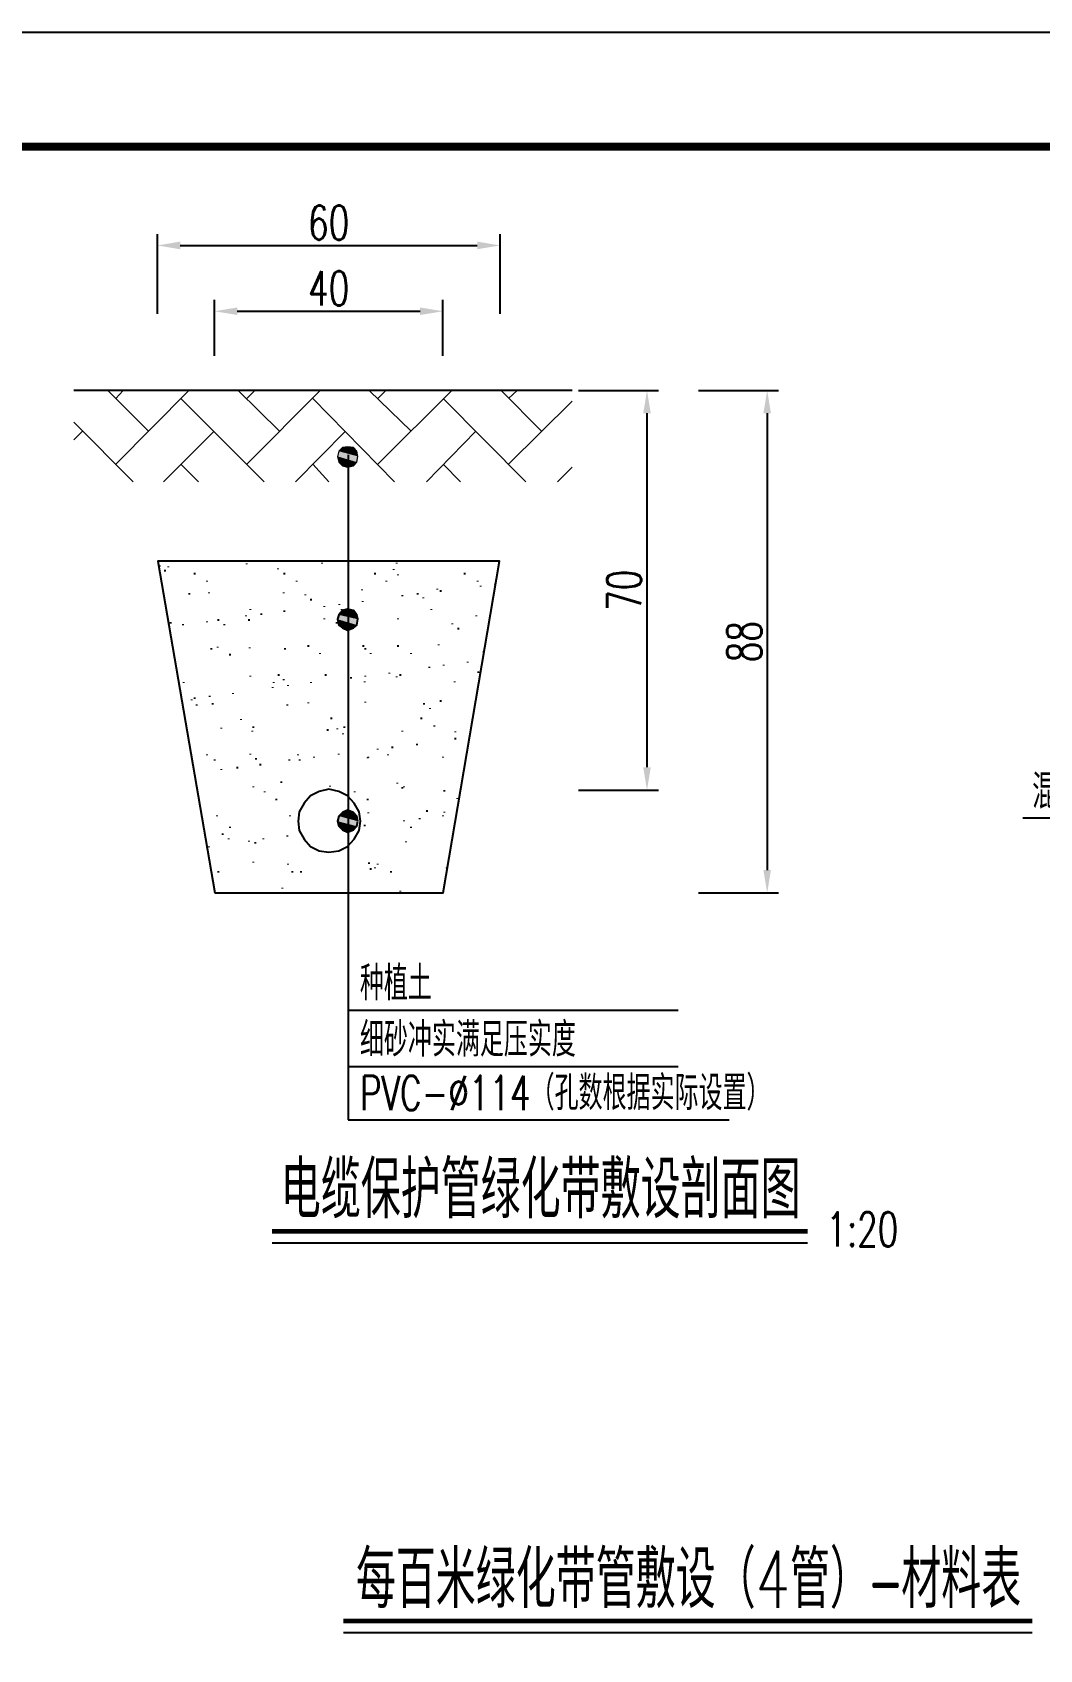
# Model space of a CAD drawing. Extents: x 12342 to 271026, y -9164 to -8044.
# Drawn here: x 16388 to 16476.1, y -8709.2 to -8567.5 of the extents above; entities that cross this region are included whole.
import ezdxf
from ezdxf.enums import TextEntityAlignment as Align

# ---------------------------------------------------------------- set-up
doc = ezdxf.new("R2010")
doc.units = 0
doc.header["$LTSCALE"] = 2
doc.header["$PDMODE"] = 32
doc.header["$PDSIZE"] = 0.3
doc.linetypes.add('DASHED', pattern=[0.75, 0.5, -0.25])
doc.layers.get('0').update_dxf_attribs({"linetype": 'CONTINUOUS'})
doc.layers.get('DEFPOINTS').update_dxf_attribs({"linetype": 'CONTINUOUS'})
for name, color, linetype in [('1', 251, 'DASHED'), ('1111111111', 7, 'CONTINUOUS'), ('图层1', 7, 'CONTINUOUS'), ('图框', 7, 'CONTINUOUS'), ('尺寸标注', 4, 'CONTINUOUS'), ('文字', 7, 'CONTINUOUS')]:
    doc.layers.add(name, color=color, linetype=linetype)
doc.styles.get("Standard").update_dxf_attribs({"font": 'simplex1.shx', "width": 0.7, "bigfont": 'hztxt.shx'})
doc.dimstyles.new('1：20', dxfattribs={"dimtxt": 3, "dimasz": 2, "dimexe": 1, "dimexo": 1, "dimgap": 0.5, "dimtad": 1, "dimlfac": 2, "dimrnd": 0.0095, "dimdsep": 46, "dimtxsty": 'Standard', "dimcen": 0.09, "dimclrd": 256, "dimclre": 256, "dimclrt": 256, "dimadec": 0, "dimazin": 0, "dimtfac": 1, "dimtix": 1, "dimtmove": 2, "dimatfit": 3, "dimfxl": 0, "dimtolj": 1, "dimtzin": 0, "dimarcsym": 0})

# ---------------------------------------------------------------- blocks, each defined once
blk = doc.blocks.new('*D888')
at = {"layer": 'DEFPOINTS', "color": 0}
for p in [(16428.91, -8586.21), (16398.91, -8597.17), (16428.91, -8597.17)]:
    blk.add_point(p, dxfattribs=at)
at = {"layer": '尺寸标注', "lineweight": -2}
for p, q in [((16398.91, -8592.21), (16398.91, -8585.21)), ((16428.91, -8592.21), (16428.91, -8585.21)), ((16400.91, -8586.21), (16426.91, -8586.21))]:
    blk.add_line(p, q, dxfattribs=at)
at = {"layer": '尺寸标注'}
for points in [[(16400.91, -8585.87), (16400.91, -8586.54), (16398.91, -8586.21)], [(16426.91, -8585.87), (16426.91, -8586.54), (16428.91, -8586.21)]]:
    blk.add_solid(points, dxfattribs=at)
at = {"layer": '尺寸标注', "insert": (16413.91, -8584.21), "char_height": 3, "attachment_point": 5}
blk.add_mtext('\\A1;60', dxfattribs=at)
blk = doc.blocks.new('*D889')
at = {"layer": 'DEFPOINTS', "color": 0}
for p in [(16423.91, -8591.97), (16403.91, -8596.88), (16423.91, -8596.88)]:
    blk.add_point(p, dxfattribs=at)
at = {"layer": '尺寸标注', "lineweight": -2}
for p, q in [((16403.91, -8595.88), (16403.91, -8590.97)), ((16423.91, -8595.88), (16423.91, -8590.97)), ((16405.91, -8591.97), (16421.91, -8591.97))]:
    blk.add_line(p, q, dxfattribs=at)
at = {"layer": '尺寸标注'}
for points in [[(16405.91, -8591.64), (16405.91, -8592.3), (16403.91, -8591.97)], [(16421.91, -8591.64), (16421.91, -8592.3), (16423.91, -8591.97)]]:
    blk.add_solid(points, dxfattribs=at)
at = {"layer": '尺寸标注', "insert": (16413.91, -8589.97), "char_height": 3, "attachment_point": 5}
blk.add_mtext('\\A1;40', dxfattribs=at)
blk = doc.blocks.new('*D893')
at = {"layer": 'DEFPOINTS', "color": 0}
for p in [(16432.89, -8598.91), (16432.89, -8633.91), (16441.77, -8633.91)]:
    blk.add_point(p, dxfattribs=at)
at = {"layer": '尺寸标注', "lineweight": -2}
for p, q in [((16435.77, -8598.91), (16442.77, -8598.91)), ((16441.77, -8600.91), (16441.77, -8631.91)), ((16435.77, -8633.91), (16442.77, -8633.91))]:
    blk.add_line(p, q, dxfattribs=at)
at = {"layer": '尺寸标注'}
for points in [[(16441.44, -8600.91), (16442.1, -8600.91), (16441.77, -8598.91)], [(16441.44, -8631.91), (16442.1, -8631.91), (16441.77, -8633.91)]]:
    blk.add_solid(points, dxfattribs=at)
at = {"layer": '尺寸标注', "insert": (16439.77, -8616.41), "char_height": 3, "attachment_point": 5, "rotation": 90}
blk.add_mtext('\\A1;70', dxfattribs=at)
blk = doc.blocks.new('*D894')
at = {"layer": 'DEFPOINTS', "color": 0}
for p in [(16435.21, -8598.91), (16435.21, -8642.91), (16452.29, -8642.91)]:
    blk.add_point(p, dxfattribs=at)
at = {"layer": '尺寸标注', "lineweight": -2}
for p, q in [((16446.29, -8598.91), (16453.29, -8598.91)), ((16452.29, -8600.91), (16452.29, -8640.91)), ((16446.29, -8642.91), (16453.29, -8642.91))]:
    blk.add_line(p, q, dxfattribs=at)
at = {"layer": '尺寸标注'}
for points in [[(16451.96, -8600.91), (16452.62, -8600.91), (16452.29, -8598.91)], [(16451.96, -8640.91), (16452.62, -8640.91), (16452.29, -8642.91)]]:
    blk.add_solid(points, dxfattribs=at)
at = {"layer": '尺寸标注', "insert": (16450.29, -8620.91), "char_height": 3, "attachment_point": 5, "rotation": 90}
blk.add_mtext('\\A1;88', dxfattribs=at)

msp = doc.modelspace()

# ---------------------------------------------------------------- hatches: boundary and pattern name
at = {"linetype": 'ByBlock'}
h = msp.add_hatch(color=2, dxfattribs=at)
h.dxf.hatch_style = 2
h.paths.add_polyline_path([(16415.114309, -8603.919061), (16414.797306, -8604.236064), (16416.382321, -8604.236064)])
h = msp.add_hatch(color=2, dxfattribs=at)
h.dxf.hatch_style = 2
h.paths.add_polyline_path([(16415.114309, -8603.919061), (16414.797306, -8604.236064), (16416.382321, -8604.236064)])
h = msp.add_hatch(color=2, dxfattribs=at)
h.dxf.hatch_style = 2
h.paths.add_polyline_path([(16415.558113, -8603.85566), (16415.114309, -8603.919061), (16416.065318, -8603.919061)])
h = msp.add_hatch(color=2, dxfattribs=at)
h.dxf.hatch_style = 2
h.paths.add_polyline_path([(16415.558113, -8603.85566), (16415.114309, -8603.919061), (16416.065318, -8603.919061)])
h = msp.add_hatch(color=2, dxfattribs=at)
h.dxf.hatch_style = 2
h.paths.add_polyline_path([(16415.114309, -8603.919061), (16416.065318, -8603.919061), (16416.382321, -8604.236064)])
h = msp.add_hatch(color=2, dxfattribs=at)
h.dxf.hatch_style = 2
h.paths.add_polyline_path([(16415.114309, -8603.919061), (16416.065318, -8603.919061), (16416.382321, -8604.236064)])
h = msp.add_hatch(color=2, dxfattribs=at)
h.dxf.hatch_style = 2
h.paths.add_polyline_path([(16414.797306, -8604.236064), (16414.670505, -8604.679868), (16416.445721, -8604.679868)])
h = msp.add_hatch(color=2, dxfattribs=at)
h.dxf.hatch_style = 2
h.paths.add_polyline_path([(16414.797306, -8604.236064), (16414.670505, -8604.679868), (16416.445721, -8604.679868)])
h = msp.add_hatch(color=2, dxfattribs=at)
h.dxf.hatch_style = 2
h.paths.add_polyline_path([(16414.670505, -8604.679868), (16414.797306, -8605.187072), (16416.382321, -8605.187072)])
h = msp.add_hatch(color=2, dxfattribs=at)
h.dxf.hatch_style = 2
h.paths.add_polyline_path([(16414.670505, -8604.679868), (16416.445721, -8604.679868), (16416.382321, -8605.187072)])
h = msp.add_hatch(color=2, dxfattribs=at)
h.dxf.hatch_style = 2
h.paths.add_polyline_path([(16414.670505, -8604.679868), (16414.797306, -8605.187072), (16416.382321, -8605.187072)])
h = msp.add_hatch(color=2, dxfattribs=at)
h.dxf.hatch_style = 2
h.paths.add_polyline_path([(16414.670505, -8604.679868), (16416.445721, -8604.679868), (16416.382321, -8605.187072)])
h = msp.add_hatch(color=2, dxfattribs=at)
h.dxf.hatch_style = 2
h.paths.add_polyline_path([(16414.797306, -8604.236064), (16416.382321, -8604.236064), (16416.445721, -8604.679868)])
h = msp.add_hatch(color=2, dxfattribs=at)
h.dxf.hatch_style = 2
h.paths.add_polyline_path([(16414.797306, -8604.236064), (16416.382321, -8604.236064), (16416.445721, -8604.679868)])
h = msp.add_hatch(color=2, dxfattribs=at)
h.dxf.hatch_style = 2
h.paths.add_polyline_path([(16414.797306, -8605.187072), (16415.114309, -8605.504075), (16416.065318, -8605.504075)])
h = msp.add_hatch(color=2, dxfattribs=at)
h.dxf.hatch_style = 2
h.paths.add_polyline_path([(16414.797306, -8605.187072), (16416.382321, -8605.187072), (16416.065318, -8605.504075)])
h = msp.add_hatch(color=2, dxfattribs=at)
h.dxf.hatch_style = 2
h.paths.add_polyline_path([(16414.797306, -8605.187072), (16415.114309, -8605.504075), (16416.065318, -8605.504075)])
h = msp.add_hatch(color=2, dxfattribs=at)
h.dxf.hatch_style = 2
h.paths.add_polyline_path([(16414.797306, -8605.187072), (16416.382321, -8605.187072), (16416.065318, -8605.504075)])
h = msp.add_hatch(color=2, dxfattribs=at)
h.dxf.hatch_style = 2
h.paths.add_polyline_path([(16415.114309, -8605.504075), (16416.065318, -8605.504075), (16415.558113, -8605.630876)])
h = msp.add_hatch(color=2, dxfattribs=at)
h.dxf.hatch_style = 2
h.paths.add_polyline_path([(16415.114309, -8605.504075), (16416.065318, -8605.504075), (16415.558113, -8605.630876)])
at = {"layer": '1', "linetype": 'ByBlock', "lineweight": 25}
h = msp.add_hatch(color=2, dxfattribs=at)
h.dxf.hatch_style = 2
h.paths.add_polyline_path([(16415.558113, -8618.057389), (16415.114309, -8618.184191), (16416.065318, -8618.184191)])
h = msp.add_hatch(color=2, dxfattribs=at)
h.dxf.hatch_style = 2
h.paths.add_polyline_path([(16415.558113, -8618.057389), (16415.114309, -8618.184191), (16416.065318, -8618.184191)])
h = msp.add_hatch(color=2, dxfattribs=at)
h.dxf.hatch_style = 2
h.paths.add_polyline_path([(16414.797306, -8618.564594), (16414.670505, -8618.944998), (16416.445721, -8618.944998)])
h = msp.add_hatch(color=2, dxfattribs=at)
h.dxf.hatch_style = 2
h.paths.add_polyline_path([(16414.797306, -8618.564594), (16414.670505, -8618.944998), (16416.445721, -8618.944998)])
h = msp.add_hatch(color=2, dxfattribs=at)
h.dxf.hatch_style = 2
h.paths.add_polyline_path([(16414.670505, -8618.944998), (16414.797306, -8619.452202), (16416.382321, -8619.452202)])
h = msp.add_hatch(color=2, dxfattribs=at)
h.dxf.hatch_style = 2
h.paths.add_polyline_path([(16414.670505, -8618.944998), (16416.445721, -8618.944998), (16416.382321, -8619.452202)])
h = msp.add_hatch(color=2, dxfattribs=at)
h.dxf.hatch_style = 2
h.paths.add_polyline_path([(16414.670505, -8618.944998), (16414.797306, -8619.452202), (16416.382321, -8619.452202)])
h = msp.add_hatch(color=2, dxfattribs=at)
h.dxf.hatch_style = 2
h.paths.add_polyline_path([(16414.670505, -8618.944998), (16416.445721, -8618.944998), (16416.382321, -8619.452202)])
h = msp.add_hatch(color=2, dxfattribs=at)
h.dxf.hatch_style = 2
h.paths.add_polyline_path([(16415.114309, -8618.184191), (16414.797306, -8618.564594), (16416.382321, -8618.564594)])
h = msp.add_hatch(color=2, dxfattribs=at)
h.dxf.hatch_style = 2
h.paths.add_polyline_path([(16415.114309, -8618.184191), (16414.797306, -8618.564594), (16416.382321, -8618.564594)])
h = msp.add_hatch(color=2, dxfattribs=at)
h.dxf.hatch_style = 2
h.paths.add_polyline_path([(16414.797306, -8618.564594), (16416.382321, -8618.564594), (16416.445721, -8618.944998)])
h = msp.add_hatch(color=2, dxfattribs=at)
h.dxf.hatch_style = 2
h.paths.add_polyline_path([(16414.797306, -8618.564594), (16416.382321, -8618.564594), (16416.445721, -8618.944998)])
h = msp.add_hatch(color=2, dxfattribs=at)
h.dxf.hatch_style = 2
h.paths.add_polyline_path([(16414.797306, -8619.452202), (16415.114309, -8619.705804), (16416.065318, -8619.705804)])
h = msp.add_hatch(color=2, dxfattribs=at)
h.dxf.hatch_style = 2
h.paths.add_polyline_path([(16414.797306, -8619.452202), (16416.382321, -8619.452202), (16416.065318, -8619.705804)])
h = msp.add_hatch(color=2, dxfattribs=at)
h.dxf.hatch_style = 2
h.paths.add_polyline_path([(16414.797306, -8619.452202), (16415.114309, -8619.705804), (16416.065318, -8619.705804)])
h = msp.add_hatch(color=2, dxfattribs=at)
h.dxf.hatch_style = 2
h.paths.add_polyline_path([(16414.797306, -8619.452202), (16416.382321, -8619.452202), (16416.065318, -8619.705804)])
h = msp.add_hatch(color=2, dxfattribs=at)
h.dxf.hatch_style = 2
h.paths.add_polyline_path([(16415.114309, -8618.184191), (16416.065318, -8618.184191), (16416.382321, -8618.564594)])
h = msp.add_hatch(color=2, dxfattribs=at)
h.dxf.hatch_style = 2
h.paths.add_polyline_path([(16415.114309, -8618.184191), (16416.065318, -8618.184191), (16416.382321, -8618.564594)])
h = msp.add_hatch(color=2, dxfattribs=at)
h.dxf.hatch_style = 2
h.paths.add_polyline_path([(16415.114309, -8619.705804), (16416.065318, -8619.705804), (16415.558113, -8619.896006)])
h = msp.add_hatch(color=2, dxfattribs=at)
h.dxf.hatch_style = 2
h.paths.add_polyline_path([(16415.114309, -8619.705804), (16416.065318, -8619.705804), (16415.558113, -8619.896006)])
h = msp.add_hatch(color=2, dxfattribs=at)
h.dxf.hatch_style = 2
h.paths.add_polyline_path([(16414.797306, -8636.189954), (16414.670505, -8636.633758), (16416.445721, -8636.633758)])
h = msp.add_hatch(color=2, dxfattribs=at)
h.dxf.hatch_style = 2
h.paths.add_polyline_path([(16414.797306, -8636.189954), (16414.670505, -8636.633758), (16416.445721, -8636.633758)])
h = msp.add_hatch(color=2, dxfattribs=at)
h.dxf.hatch_style = 2
h.paths.add_polyline_path([(16415.114309, -8635.872951), (16414.797306, -8636.189954), (16416.382321, -8636.189954)])
h = msp.add_hatch(color=2, dxfattribs=at)
h.dxf.hatch_style = 2
h.paths.add_polyline_path([(16415.114309, -8635.872951), (16414.797306, -8636.189954), (16416.382321, -8636.189954)])
h = msp.add_hatch(color=2, dxfattribs=at)
h.dxf.hatch_style = 2
h.paths.add_polyline_path([(16414.797306, -8636.189954), (16416.382321, -8636.189954), (16416.445721, -8636.633758)])
h = msp.add_hatch(color=2, dxfattribs=at)
h.dxf.hatch_style = 2
h.paths.add_polyline_path([(16414.797306, -8636.189954), (16416.382321, -8636.189954), (16416.445721, -8636.633758)])
h = msp.add_hatch(color=2, dxfattribs=at)
h.dxf.hatch_style = 2
h.paths.add_polyline_path([(16415.558113, -8635.68275), (16415.114309, -8635.872951), (16416.065318, -8635.872951)])
h = msp.add_hatch(color=2, dxfattribs=at)
h.dxf.hatch_style = 2
h.paths.add_polyline_path([(16415.558113, -8635.68275), (16415.114309, -8635.872951), (16416.065318, -8635.872951)])
h = msp.add_hatch(color=2, dxfattribs=at)
h.dxf.hatch_style = 2
h.paths.add_polyline_path([(16415.114309, -8635.872951), (16416.065318, -8635.872951), (16416.382321, -8636.189954)])
h = msp.add_hatch(color=2, dxfattribs=at)
h.dxf.hatch_style = 2
h.paths.add_polyline_path([(16415.114309, -8635.872951), (16416.065318, -8635.872951), (16416.382321, -8636.189954)])
h = msp.add_hatch(color=2, dxfattribs=at)
h.dxf.hatch_style = 2
h.paths.add_polyline_path([(16414.670505, -8636.633758), (16414.797306, -8637.077562), (16416.382321, -8637.077562)])
h = msp.add_hatch(color=2, dxfattribs=at)
h.dxf.hatch_style = 2
h.paths.add_polyline_path([(16414.670505, -8636.633758), (16416.445721, -8636.633758), (16416.382321, -8637.077562)])
h = msp.add_hatch(color=2, dxfattribs=at)
h.dxf.hatch_style = 2
h.paths.add_polyline_path([(16414.670505, -8636.633758), (16414.797306, -8637.077562), (16416.382321, -8637.077562)])
h = msp.add_hatch(color=2, dxfattribs=at)
h.dxf.hatch_style = 2
h.paths.add_polyline_path([(16414.670505, -8636.633758), (16416.445721, -8636.633758), (16416.382321, -8637.077562)])
h = msp.add_hatch(color=2, dxfattribs=at)
h.dxf.hatch_style = 2
h.paths.add_polyline_path([(16414.797306, -8637.077562), (16415.114309, -8637.394565), (16416.065318, -8637.394565)])
h = msp.add_hatch(color=2, dxfattribs=at)
h.dxf.hatch_style = 2
h.paths.add_polyline_path([(16414.797306, -8637.077562), (16416.382321, -8637.077562), (16416.065318, -8637.394565)])
h = msp.add_hatch(color=2, dxfattribs=at)
h.dxf.hatch_style = 2
h.paths.add_polyline_path([(16414.797306, -8637.077562), (16415.114309, -8637.394565), (16416.065318, -8637.394565)])
h = msp.add_hatch(color=2, dxfattribs=at)
h.dxf.hatch_style = 2
h.paths.add_polyline_path([(16414.797306, -8637.077562), (16416.382321, -8637.077562), (16416.065318, -8637.394565)])
h = msp.add_hatch(color=2, dxfattribs=at)
h.dxf.hatch_style = 2
h.paths.add_polyline_path([(16415.114309, -8637.394565), (16416.065318, -8637.394565), (16415.558113, -8637.584767)])
h = msp.add_hatch(color=2, dxfattribs=at)
h.dxf.hatch_style = 2
h.paths.add_polyline_path([(16415.114309, -8637.394565), (16416.065318, -8637.394565), (16415.558113, -8637.584767)])

# ---------------------------------------------------------------- linework, layer by layer
at = {"layer": '1', "color": 8, "linetype": 'ByBlock', "lineweight": 9}
for points in [[(16398.122955, -8602.460848), (16394.572523, -8598.910415)], [(16395.269929, -8599.607822), (16395.903935, -8598.910415)], [(16395.269929, -8605.377274), (16401.673387, -8598.910415)], [(16408.267047, -8606.898888), (16400.975981, -8599.607822)], [(16409.598459, -8602.460848), (16405.984626, -8598.910415)], [(16406.745433, -8599.607822), (16407.44284, -8598.910415)], [(16406.745433, -8605.377274), (16413.148891, -8598.910415)], [(16419.679151, -8606.898888), (16412.514886, -8599.607822)], [(16421.137364, -8602.460848), (16417.460131, -8598.910415)], [(16418.220938, -8599.607822), (16418.918344, -8598.910415)], [(16418.220938, -8605.377274), (16424.687796, -8598.910415)], [(16431.154655, -8606.898888), (16423.926989, -8599.607822)], [(16432.549468, -8602.460848), (16428.999035, -8598.910415)], [(16429.633041, -8599.607822), (16430.393848, -8598.910415)], [(16429.633041, -8605.377274), (16435.212292, -8599.861424)], [(16396.791543, -8606.898888), (16391.592695, -8601.700041)], [(16391.592695, -8603.221655), (16392.353502, -8602.460848)], [(16399.454367, -8606.898888), (16403.892407, -8602.460848)], [(16410.993272, -8606.898888), (16415.367912, -8602.460848)], [(16422.468776, -8606.898888), (16426.780015, -8602.460848)], [(16402.497595, -8606.898888), (16400.975981, -8605.377274)], [(16413.909698, -8606.898888), (16412.514886, -8605.377274)], [(16425.448603, -8606.898888), (16423.926989, -8605.377274)], [(16433.94428, -8606.898888), (16435.212292, -8605.630876)]]:
    msp.add_lwpolyline(points, dxfattribs=at)
at = {"layer": '1', "color": 2, "linetype": 'ByBlock', "lineweight": 9}
msp.add_lwpolyline([(16416.445721, -8604.679868), (16416.382321, -8604.236064), (16416.065318, -8603.919061), (16415.558113, -8603.85566), (16415.114309, -8603.919061), (16414.797306, -8604.236064), (16414.670505, -8604.679868), (16414.797306, -8605.187072), (16415.114309, -8605.504075), (16415.558113, -8605.630876), (16416.065318, -8605.504075), (16416.382321, -8605.187072), (16416.445721, -8604.679868)], dxfattribs=at)
at = {"layer": '1', "color": 8, "linetype": 'ByBlock', "lineweight": 25}
for points in [[(16399.137364, -8614.316755), (16399.137364, -8614.253355)], [(16399.581168, -8614.760559), (16399.581168, -8614.633758)], [(16399.898171, -8614.380156), (16399.898171, -8614.316755)], [(16402.180592, -8615.014162), (16402.180592, -8614.887361)], [(16406.745433, -8614.126554), (16406.745433, -8614.063153)], [(16409.471658, -8614.570358), (16409.471658, -8614.506957)], [(16410.042263, -8615.014162), (16410.042263, -8614.887361)], [(16413.339093, -8614.063153), (16413.339093, -8613.999753)], [(16417.967335, -8615.014162), (16417.967335, -8614.887361)], [(16419.61575, -8614.633758), (16419.61575, -8614.570358)], [(16419.869352, -8614.063153), (16419.869352, -8613.999753)], [(16419.996154, -8615.077562), (16419.996154, -8615.014162)], [(16425.829007, -8615.014162), (16425.829007, -8614.887361)], [(16401.736788, -8616.789378), (16401.736788, -8616.662577)], [(16403.258401, -8615.648168), (16403.258401, -8615.584767)], [(16403.448603, -8616.662577), (16403.448603, -8616.599176)], [(16409.978863, -8616.662577), (16409.978863, -8616.599176)], [(16411.120073, -8615.648168), (16411.120073, -8615.584767)], [(16416.826125, -8616.408974), (16416.826125, -8616.345574)], [(16418.981744, -8615.648168), (16418.981744, -8615.584767)], [(16421.707969, -8616.789378), (16421.707969, -8616.662577)], [(16423.419785, -8616.345574), (16423.419785, -8616.282173)], [(16423.736788, -8616.535776), (16423.736788, -8616.408974)], [(16426.970217, -8615.648168), (16426.970217, -8615.584767)], [(16427.223819, -8616.091972), (16427.223819, -8616.028571)], [(16428.491831, -8615.90177), (16428.491831, -8615.838369)], [(16407.062436, -8618.12079), (16407.062436, -8618.057389)], [(16411.88088, -8616.852778), (16411.88088, -8616.789378)], [(16412.388084, -8617.296583), (16412.388084, -8617.169781)], [(16413.529295, -8617.867188), (16413.529295, -8617.803787)], [(16416.889525, -8617.423384), (16416.889525, -8617.359983)], [(16420.376557, -8616.916179), (16420.376557, -8616.852778)], [(16422.215174, -8617.106381), (16422.215174, -8617.04298)], [(16422.91258, -8618.12079), (16422.91258, -8618.057389)], [(16400.088373, -8619.325401), (16400.088373, -8619.1986)], [(16401.166182, -8619.452202), (16401.166182, -8619.388802)], [(16403.258401, -8619.1986), (16403.258401, -8619.135199)], [(16404.272811, -8619.071799), (16404.272811, -8618.944998)], [(16404.780015, -8619.452202), (16404.780015, -8619.388802)], [(16406.682033, -8618.691395), (16406.682033, -8618.627995)], [(16406.935635, -8619.071799), (16406.935635, -8618.944998)], [(16408.013445, -8618.564594), (16408.013445, -8618.437793)], [(16410.042263, -8618.310992), (16410.042263, -8618.184191)], [(16413.529295, -8618.944998), (16413.529295, -8618.881597)], [(16419.996154, -8618.944998), (16419.996154, -8618.881597)], [(16424.751197, -8619.388802), (16424.751197, -8619.325401)], [(16426.843416, -8618.691395), (16426.843416, -8618.627995)], [(16425.258401, -8619.832606), (16425.258401, -8619.705804)], [(16403.638805, -8621.607822), (16403.638805, -8621.481021)], [(16404.20941, -8621.41762), (16404.20941, -8621.354219)], [(16405.28722, -8622.115026), (16405.28722, -8621.988225)], [(16406.999035, -8621.481021), (16406.999035, -8621.41762)], [(16410.105664, -8621.607822), (16410.105664, -8621.481021)], [(16412.134482, -8621.354219), (16412.134482, -8621.227418)], [(16413.148891, -8621.988225), (16413.148891, -8621.924825)], [(16417.586932, -8621.988225), (16417.586932, -8621.924825)], [(16419.996154, -8621.354219), (16419.996154, -8621.227418)], [(16421.137364, -8621.988225), (16421.137364, -8621.924825)], [(16423.546586, -8621.227418), (16423.546586, -8621.164018)], [(16427.477422, -8621.861424), (16427.477422, -8621.734623)], [(16409.535059, -8623.890242), (16409.535059, -8623.763441)], [(16413.656096, -8623.890242), (16413.656096, -8623.763441)], [(16419.235347, -8623.700041), (16419.235347, -8623.63664)], [(16420.186355, -8623.890242), (16420.186355, -8623.763441)], [(16422.722378, -8623.192836), (16422.722378, -8623.129436)], [(16423.99039, -8623.002634), (16423.99039, -8622.939234)], [(16426.082609, -8622.749032), (16426.082609, -8622.685632)], [(16427.033618, -8623.63664), (16427.033618, -8623.509839)], [(16401.229583, -8624.524248), (16401.229583, -8624.460848)], [(16407.062436, -8623.953643), (16407.062436, -8623.890242)], [(16409.027854, -8624.968052), (16409.027854, -8624.904652)], [(16409.091255, -8624.524248), (16409.091255, -8624.460848)], [(16409.978863, -8624.270646), (16409.978863, -8624.207245)], [(16410.359266, -8624.777851), (16410.359266, -8624.71445)], [(16412.388084, -8624.524248), (16412.388084, -8624.460848)], [(16415.875116, -8624.143845), (16415.875116, -8624.017044)], [(16417.079727, -8624.460848), (16417.079727, -8624.397447)], [(16417.143128, -8623.953643), (16417.143128, -8623.890242)], [(16419.869352, -8624.017044), (16419.869352, -8623.953643)], [(16424.941399, -8624.460848), (16424.941399, -8624.397447)], [(16401.926989, -8626.045862), (16401.926989, -8625.982461)], [(16402.180592, -8625.919061), (16402.180592, -8625.79226)], [(16402.370793, -8626.489666), (16402.370793, -8626.426266)], [(16403.512004, -8625.728859), (16403.512004, -8625.665459)], [(16403.765606, -8626.426266), (16403.765606, -8626.299464)], [(16405.540822, -8625.475257), (16405.540822, -8625.411856)], [(16410.295865, -8626.489666), (16410.295865, -8626.426266)], [(16412.134482, -8626.299464), (16412.134482, -8626.236064)], [(16417.143128, -8626.236064), (16417.143128, -8626.172663)], [(16422.278574, -8626.426266), (16422.278574, -8626.299464)], [(16423.736788, -8626.172663), (16423.736788, -8626.045862)], [(16406.238229, -8627.757678), (16406.238229, -8627.694277)], [(16414.163301, -8627.694277), (16414.163301, -8627.567476)], [(16422.024972, -8627.694277), (16422.024972, -8627.567476)], [(16422.785779, -8626.806669), (16422.785779, -8626.743268)], [(16404.526413, -8628.518485), (16404.526413, -8628.455084)], [(16407.252638, -8628.772087), (16407.252638, -8628.708686)], [(16407.316038, -8628.455084), (16407.316038, -8628.328283)], [(16413.846298, -8628.708686), (16413.846298, -8628.581885)], [(16414.670505, -8628.581885), (16414.670505, -8628.518485)], [(16415.17771, -8629.025689), (16415.17771, -8628.962289)], [(16415.304511, -8628.455084), (16415.304511, -8628.328283)], [(16420.376557, -8628.772087), (16420.376557, -8628.708686)], [(16423.166182, -8628.328283), (16423.166182, -8628.264882)], [(16425.004799, -8628.835487), (16425.004799, -8628.772087)], [(16425.004799, -8629.469493), (16425.004799, -8629.342692)], [(16403.258401, -8630.864306), (16403.258401, -8630.800905)], [(16407.062436, -8630.800905), (16407.062436, -8630.737505)], [(16411.246874, -8630.864306), (16411.246874, -8630.800905)], [(16414.797306, -8630.800905), (16414.797306, -8630.737505)], [(16418.220938, -8630.357101), (16418.220938, -8630.293701)], [(16419.108546, -8630.864306), (16419.108546, -8630.800905)], [(16419.488949, -8630.2303), (16419.488949, -8630.103499)], [(16421.644569, -8629.976698), (16421.644569, -8629.849897)], [(16403.955808, -8631.30811), (16403.955808, -8631.244709)], [(16404.526413, -8632.132317), (16404.526413, -8632.068917)], [(16405.921226, -8632.005516), (16405.921226, -8631.878715)], [(16407.569641, -8631.244709), (16407.569641, -8631.117908)], [(16407.950044, -8631.751914), (16407.950044, -8631.625113)], [(16410.486067, -8631.30811), (16410.486067, -8631.244709)], [(16411.373675, -8631.30811), (16411.373675, -8631.244709)], [(16412.641687, -8631.054508), (16412.641687, -8630.991107)], [(16417.333329, -8631.117908), (16417.333329, -8631.054508)], [(16417.39673, -8631.054508), (16417.39673, -8630.991107)], [(16423.926989, -8631.054508), (16423.926989, -8630.991107)], [(16407.316038, -8633.653931), (16407.316038, -8633.590531)], [(16409.788661, -8633.273528), (16409.788661, -8633.146727)], [(16414.036499, -8633.590531), (16414.036499, -8633.52713)], [(16419.932753, -8633.336928), (16419.932753, -8633.273528)], [(16420.376557, -8633.780732), (16420.376557, -8633.653931)], [(16420.503358, -8633.653931), (16420.503358, -8633.590531)], [(16408.330448, -8634.097735), (16408.330448, -8634.034335)], [(16409.344857, -8634.795142), (16409.344857, -8634.66834)], [(16416.192119, -8634.097735), (16416.192119, -8634.034335)], [(16417.333329, -8634.795142), (16417.333329, -8634.66834)], [(16424.053791, -8634.034335), (16424.053791, -8633.907534)], [(16425.195001, -8634.66834), (16425.195001, -8634.60494)], [(16404.14601, -8636.189954), (16404.14601, -8636.126554)], [(16410.549468, -8636.189954), (16410.549468, -8636.126554)], [(16417.39673, -8635.936352), (16417.39673, -8635.872951)], [(16421.898171, -8636.443557), (16421.898171, -8636.380156)], [(16422.532177, -8635.809551), (16422.532177, -8635.68275)], [(16423.926989, -8636.189954), (16423.926989, -8636.126554)], [(16424.053791, -8635.872951), (16424.053791, -8635.809551)], [(16404.653214, -8637.838369), (16404.653214, -8637.711568)], [(16405.28722, -8637.204364), (16405.28722, -8637.140963)], [(16410.295865, -8637.96517), (16410.295865, -8637.90177)], [(16417.079727, -8637.077562), (16417.079727, -8636.950761)], [(16420.503358, -8636.633758), (16420.503358, -8636.570358)], [(16421.137364, -8637.204364), (16421.137364, -8637.140963)], [(16403.448603, -8638.916179), (16403.448603, -8638.852778)], [(16405.160419, -8638.218773), (16405.160419, -8638.155372)], [(16406.935635, -8638.408974), (16406.935635, -8638.345574)], [(16407.50624, -8638.599176), (16407.50624, -8638.472375)], [(16408.203646, -8638.218773), (16408.203646, -8638.155372)], [(16420.69356, -8638.472375), (16420.69356, -8638.408974)], [(16407.316038, -8640.247591), (16407.316038, -8640.184191)], [(16410.359266, -8640.437793), (16410.359266, -8640.374392)], [(16417.460131, -8640.374392), (16417.460131, -8640.247591)], [(16417.586932, -8640.881597), (16417.586932, -8640.754796)], [(16417.967335, -8640.754796), (16417.967335, -8640.691395)], [(16418.220938, -8640.437793), (16418.220938, -8640.374392)], [(16424.243992, -8640.754796), (16424.243992, -8640.691395)], [(16404.272811, -8641.135199), (16404.272811, -8641.008398)], [(16410.73967, -8641.135199), (16410.73967, -8641.008398)], [(16411.500476, -8641.135199), (16411.500476, -8641.008398)], [(16419.362148, -8641.135199), (16419.362148, -8641.008398)], [(16409.852061, -8642.530012), (16409.852061, -8642.466611)], [(16420.186355, -8642.783614), (16420.186355, -8642.720214)]]:
    msp.add_lwpolyline(points, dxfattribs=at)
at = {"layer": '1', "color": 2, "linetype": 'ByBlock', "lineweight": 25}
for points in [[(16416.445721, -8618.944998), (16416.382321, -8618.564594), (16416.065318, -8618.184191), (16415.558113, -8618.057389), (16415.114309, -8618.184191), (16414.797306, -8618.564594), (16414.670505, -8618.944998), (16414.797306, -8619.452202), (16415.114309, -8619.705804), (16415.558113, -8619.896006), (16416.065318, -8619.705804), (16416.382321, -8619.452202), (16416.445721, -8618.944998)], [(16414.860707, -8617.676986), (16414.860707, -8617.613585)], [(16415.050909, -8618.12079), (16415.050909, -8618.057389)], [(16414.607105, -8619.325401), (16414.607105, -8619.1986)], [(16416.952926, -8621.354219), (16416.952926, -8621.227418)], [(16417.143128, -8621.607822), (16417.143128, -8621.481021)], [(16416.699324, -8636.633758), (16416.572523, -8635.809551), (16416.128718, -8635.048744), (16415.558113, -8634.414738), (16414.797306, -8634.034335), (16413.909698, -8633.844133), (16413.085491, -8634.034335), (16412.324684, -8634.414738), (16411.754079, -8635.048744), (16411.310275, -8635.809551), (16411.246874, -8636.633758), (16411.310275, -8637.457966), (16411.754079, -8638.218773), (16412.324684, -8638.852778), (16413.085491, -8639.233182), (16413.909698, -8639.359983), (16414.797306, -8639.233182), (16415.558113, -8638.852778), (16416.128718, -8638.218773), (16416.572523, -8637.457966), (16416.699324, -8636.633758)], [(16416.445721, -8636.633758), (16416.382321, -8636.189954), (16416.065318, -8635.872951), (16415.558113, -8635.68275), (16415.114309, -8635.872951), (16414.797306, -8636.189954), (16414.670505, -8636.633758), (16414.797306, -8637.077562), (16415.114309, -8637.394565), (16415.558113, -8637.584767), (16416.065318, -8637.394565), (16416.382321, -8637.077562), (16416.445721, -8636.633758)]]:
    msp.add_lwpolyline(points, dxfattribs=at)
at = {"layer": '图层1', "color": 4}
for p, q in [((16415.609866, -8604.558357), (16415.609866, -8662.791281)), ((16415.609866, -8653.185487), (16444.507653, -8653.185487)), ((16415.609866, -8658.115047), (16444.507653, -8658.115047)), ((16415.609866, -8662.791281), (16448.968098, -8662.791281))]:
    msp.add_line(p, q, dxfattribs=at)
msp.add_lwpolyline([(16506.161351, -8623.63207), (16490.915486, -8636.382414), (16474.665388, -8636.382414)], dxfattribs=at)
at = {"layer": '图框'}
msp.add_lwpolyline([(16629.923771, -8864.543704), (16629.923771, -8567.543704), (16209.923771, -8567.543704), (16209.923771, -8864.543704)], close=True, dxfattribs=at)
at = {"layer": '图框', "const_width": 0.7}
msp.add_lwpolyline([(16619.923771, -8577.543704), (16239.923771, -8577.543704), (16239.923771, -8854.543704), (16619.923771, -8854.543704), (16619.923771, -8577.543704)], dxfattribs=at)
at = {"layer": '图框', "color": 1}
for points in [[(16435.212292, -8598.910415), (16391.592695, -8598.910415)], [(16403.955808, -8642.910415), (16423.926989, -8642.910415), (16428.872234, -8613.872951), (16398.947162, -8613.872951), (16403.955808, -8642.910415)]]:
    msp.add_lwpolyline(points, dxfattribs=at)
at = {"layer": '文字'}
for p, q in [((16408.946127, -8673.562321), (16455.832036, -8673.562321)), ((16415.199559, -8707.695583), (16475.496442, -8707.695583))]:
    msp.add_line(p, q, dxfattribs=at)
at = {"layer": '文字', "const_width": 0.4}
for points in [[(16408.946127, -8672.562321), (16455.832036, -8672.562321)], [(16415.199559, -8706.695583), (16475.496442, -8706.695583)]]:
    msp.add_lwpolyline(points, dxfattribs=at)

# ---------------------------------------------------------------- texts
at = {"layer": '1111111111', "color": 7, "width": 0.7}
for s, p in [('混凝土板块缝', (16475.479866, -8635.528489)), ('种植土', (16416.642433, -8652.331562)), ('细砂冲实满足压实度', (16416.642433, -8657.261121)), ('PVC-%%C114（孔数根据实际设置）', (16416.642433, -8661.937355))]:
    msp.add_text(s, height=3, dxfattribs=at).set_placement(p)
at = {"layer": '文字', "width": 0.7}
for s, height, p in [('电缆保护管绿化带敷设剖面图', 5, (16432.463198, -8668.906975)), ('1:20', 3, (16460.619903, -8672.384419)), ('每百米绿化带管敷设（4管）—材料表', 5, (16445.404145, -8703.040237))]:
    msp.add_text(s, height=height, dxfattribs=at).set_placement(p, align=Align.MIDDLE_CENTER)

# ---------------------------------------------------------------- dimensions: what is measured, and where the dimension line sits
at = {"layer": '尺寸标注'}
for base, p1, p2, picture, middle in [((16428.909698, -8586.208075), (16398.909698, -8597.171491), (16428.909698, -8597.171491), '*D888', (16413.909698, -8584.208075)), ((16423.909698, -8591.969539), (16403.909698, -8596.876658), (16423.909698, -8596.876658), '*D889', (16413.909698, -8589.969539))]:
    dim = msp.add_linear_dim(base=base, p1=p1, p2=p2, dimstyle='1：20', dxfattribs=at)
    dim.commit()
    dim.dimension.update_dxf_attribs({"geometry": picture, "text_midpoint": middle})
for base, p1, p2, picture, middle in [((16441.771555, -8633.910415), (16432.88889, -8598.910415), (16432.88889, -8633.910415), '*D893', (16439.771555, -8616.410415)), ((16452.289166, -8642.910415), (16435.212292, -8598.910415), (16435.212292, -8642.910415), '*D894', (16450.289166, -8620.910415))]:
    dim = msp.add_linear_dim(base=base, p1=p1, p2=p2, angle=90, dimstyle='1：20', dxfattribs=at)
    dim.commit()
    dim.dimension.update_dxf_attribs({"geometry": picture, "text_midpoint": middle})

doc.saveas('drawing.dxf')
